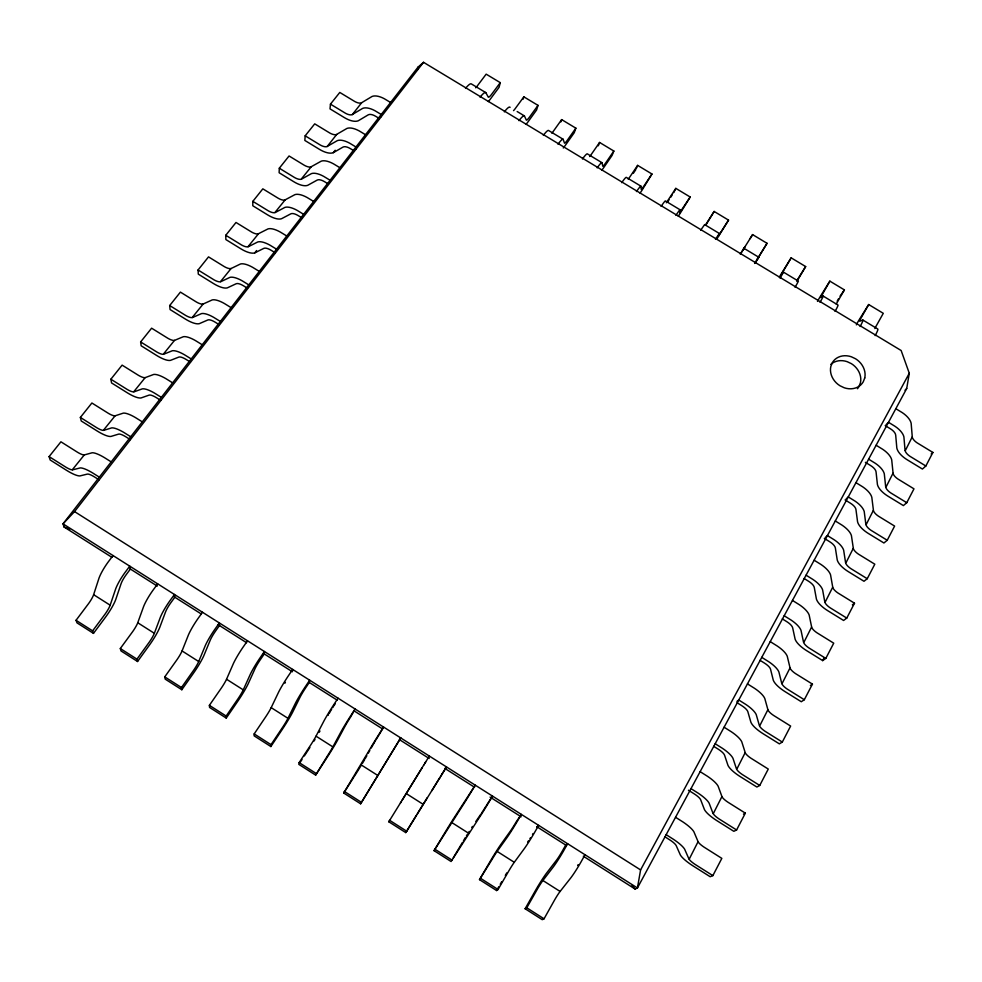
<?xml version="1.0" encoding="UTF-8"?>
<svg xmlns="http://www.w3.org/2000/svg" width="982" height="982" viewBox="0 0 982 982"><rect width="100%" height="100%" fill="white"/><g stroke="black" fill="none" stroke-linecap="round" stroke-linejoin="round"><path stroke-width="1.47" d="M313.639 201.445L307.133 197.505A18.854 7.954 38.4 0 0 294.956 194.62L284.743 200.058A10.569 4.394 38.8 0 1 278.36 198.339L262.832 188.839L252.84 201.359L252.791 205.766L267.558 214.837A19.714 8.04 38.7 0 0 281.539 218.716L290.832 213.831A9.82 4.063 38.2 0 1 298.283 215.659L302.063 217.979M292.378 671.749L292.673 669.429L287.824 676.623A21.199 2.111 -57.1 0 0 278.667 692.015L270.922 708.194A12.017 1.191 -57 0 1 266.073 716.271L254.178 733.922L254.105 735.849L270.86 746.541L282.043 729.761A22.353 1.952 -57.2 0 0 292.697 712.097L299.952 697.404A10.998 0.97 -57.3 0 1 305.549 688.026L309.269 682.465L309.661 680.207L304.85 687.425A21.211 1.866 -57.3 0 0 295.643 702.805L287.701 718.873A12.03 1.056 -57.2 0 1 282.841 726.95L271.02 744.663L270.86 746.541M339.87 167.689L333.438 163.81A18.646 8.31 38.7 0 0 321.261 161.146L310.815 166.952A10.446 4.591 39.2 0 1 304.432 165.344L289.064 155.978L279.305 168.217L279.121 172.734L293.728 181.682A19.493 8.396 39.1 0 0 307.71 185.316L317.223 180.074A9.71 4.235 38.6 0 1 324.674 181.768L328.405 184.051M365.513 134.718L359.142 130.876A18.437 8.629 39.1 0 0 346.965 128.421L336.298 134.595A10.323 4.775 39.6 0 1 329.927 133.098L314.719 123.855L305.169 135.823L304.85 140.451L319.322 149.276A19.272 8.74 39.5 0 0 333.303 152.676L343.013 147.091A9.599 4.419 39 0 1 350.451 148.663L354.158 150.921M390.566 102.472L384.269 98.703A18.228 8.948 39.5 0 0 372.092 96.445L361.216 102.963A10.213 4.947 40.1 0 1 354.846 101.551L339.784 92.443L330.455 104.141L330.013 108.867L344.338 117.582A19.063 9.071 39.9 0 0 358.307 120.761L368.213 114.857A9.489 4.579 39.3 0 1 375.664 116.293L379.322 118.527M355.68 149.325L355.975 146.993L349.58 143.139A18.511 8.507 39 0 0 337.391 140.61L326.81 146.649A10.372 4.701 39.5 0 1 320.439 145.103L305.169 135.823M380.893 116.87L381.237 114.477L374.915 110.684A18.302 8.826 39.3 0 0 362.726 108.351L351.937 114.734A10.262 4.885 39.9 0 1 345.566 113.298L330.455 104.141M583.308 856.206L635.108 889.041L637.428 887.973L906.717 388.504L909.283 373.258L901.145 350.513L423.524 62.308L418.087 67.071L63.02 523.848L64.039 526.978L111.96 557.359M417.657 69.55L418.087 67.071M909.283 373.258L640.595 869.917L637.428 887.973L63.02 523.848L74.558 511.597L423.524 62.308M338.041 698.19L333.279 705.457A21.236 1.436 -57.5 0 0 324.011 720.837L315.738 736.709A12.042 0.81 -57.4 0 1 310.852 744.773L299.154 762.609L298.823 764.377L315.639 775.105L326.638 758.153A22.39 1.24 -57.6 0 0 337.378 740.514L345.124 726.079A11.023 0.614 -57.7 0 1 350.795 716.725L355.103 709.004L350.365 716.295A21.26 1.178 -57.7 0 0 341.073 731.664L332.591 747.425A12.054 0.663 -57.6 0 1 327.681 755.502L315.639 775.105M755.207 263.213L758.767 257.247L743.975 248.323L740.968 253.123M475.656 87.791A9.967 1.927 -60.4 0 0 477.203 86.06L486.164 74.153L500.28 82.648L499.052 87.361L490.607 98.74A18.523 3.388 -60.3 0 1 488.336 101.576M705.395 225.148L714.147 211.449L728.546 220.128L718.419 235.999L719.376 233.483L704.634 224.596L700.632 230.279M523.173 99.17L523.848 96.837L538.013 105.369L536.589 109.984L528.291 121.473A18.548 2.897 -60 0 1 526.07 124.346M781.537 274.076L791.161 257.836L805.657 266.564L796.819 281.49M93.474 633.378L92.627 630.874L105.258 613.873A11.944 2.541 -55.4 0 0 109.959 605.784L115.79 588.549A21.052 4.517 -55.7 0 1 124.591 573.083L129.747 566.148L130.397 569.044L126.408 574.384A10.925 2.345 -55.7 0 0 121.044 583.799L115.729 599.585A22.181 4.726 -55.4 0 1 105.442 617.273L93.474 633.378L76.989 622.858L76.044 620.293L88.748 603.353A11.931 2.688 -55.2 0 0 93.437 595.264L99.072 577.932A21.039 4.763 -55.6 0 1 107.848 562.453L113.028 555.554M560.894 121.891L561.655 119.608L575.869 128.163L574.261 132.68L566.098 144.28A18.584 2.394 -59.7 0 1 563.275 147.987M137.554 661.5L136.964 659.143L149.387 641.97A11.956 2.173 -55.9 0 0 154.125 633.881L160.483 616.942A21.088 3.854 -56.1 0 1 169.383 601.487L174.452 594.491L174.845 597.228L170.929 602.617A10.937 2.001 -56.1 0 0 165.504 612.032L159.71 627.547A22.218 4.038 -55.9 0 1 149.325 645.235L137.554 661.5L121.007 650.943L120.307 648.525L132.816 631.414A11.956 2.32 -55.7 0 0 137.541 623.337L143.703 606.275A21.076 4.112 -56 0 1 152.566 590.82L157.672 583.848M795.052 287.26A18.179 0.651 -57.9 0 0 798.305 281.085L783.464 272.137L780.101 278.225M360.603 803.792L400.717 737.924L360.603 803.792L343.725 793.026L369.551 749.757A21.285 0.761 -57.9 0 1 378.905 734.401L383.581 727.061L379.15 734.708M598.296 145.79L599.585 142.451L613.848 151.044L612.056 155.451L604.028 167.161A18.609 1.903 -59.4 0 1 601.917 170.119M859.054 386.356L860.453 382.71A18.081 15.479 36.5 0 0 851.357 363.647L847.135 361.658A18.081 15.479 36.5 0 0 830.821 364.383M181.817 689.732L181.474 687.535L193.7 670.178A11.98 1.804 -56.3 0 0 198.474 662.101L205.361 645.444A21.138 3.204 -56.5 0 1 214.358 630.027L219.342 622.944L219.477 625.534L215.623 630.972A10.962 1.657 -56.5 0 0 210.148 640.374L203.863 655.62A22.267 3.351 -56.3 0 1 193.393 673.296L181.817 689.732L165.197 679.127L164.755 676.88L177.067 659.585A11.968 1.939 -56.1 0 0 181.83 651.508L188.507 634.74A21.113 3.449 -56.4 0 1 197.468 619.311L202.488 612.265M226.253 718.075L226.155 716.05L238.184 698.509A12.005 1.424 -56.7 0 0 243.008 690.432L250.41 674.069A21.174 2.529 -56.9 0 1 259.506 658.664L264.416 651.52L264.281 653.938L260.5 659.438A10.986 1.313 -56.9 0 0 254.952 668.828L248.188 683.803A22.304 2.651 -56.7 0 1 237.632 701.467L226.253 718.075L209.559 707.433L209.375 705.346L221.478 687.866A11.993 1.571 -56.6 0 0 226.29 679.802L233.495 663.329A21.162 2.786 -56.8 0 1 242.554 647.911L247.489 640.792M636.226 168.634L637.649 165.381L651.95 173.998L642.093 190.127A18.646 1.399 -59.1 0 1 640.031 193.11M673.75 192.619L675.837 188.372L690.186 197.014L680.281 213.155A18.67 0.884 -58.8 0 1 678.28 216.187M664.851 836.774L669.429 839.659A10.986 2.59 30.3 0 1 676.217 845.662L680.317 854.905A22.12 5.143 30 0 0 693.353 866.099L710.182 876.73L712.858 875.625L721.831 858.366L704.143 847.196A11.845 2.885 29.9 0 1 698.251 842.077L693.906 831.815A21.076 5.192 30.2 0 0 682.907 821.934L675.542 817.282M688.431 790.24L694.078 793.787A10.839 2.86 30 0 1 700.706 799.851L704.438 809.561A21.837 5.696 29.7 0 0 717.179 820.854L733.824 831.312L736.598 829.974L745.338 813.145L727.858 802.159A11.698 3.167 29.5 0 1 722.101 796.991L718.149 786.226A20.806 5.708 29.8 0 0 707.408 776.246L700.141 771.668M713.632 746.295L718.112 749.094A10.704 3.13 29.6 0 1 724.569 755.207L727.969 765.359A21.555 6.211 29.3 0 0 740.428 776.737L756.877 787.036L759.737 785.465L768.268 769.053L750.984 758.239A11.539 3.449 29.1 0 1 745.35 753.022L741.766 741.803A20.536 6.211 29.5 0 0 731.283 731.737L724.102 727.22M737.114 702.756L741.533 705.518A10.569 3.376 29.3 0 1 747.842 711.692L750.899 722.249A21.285 6.714 28.9 0 0 763.088 733.714L779.352 743.853L782.31 742.061L790.633 726.066L773.534 715.399A11.403 3.707 28.7 0 1 768.034 710.158L764.794 698.497A20.278 6.678 29.1 0 0 754.557 688.333L747.462 683.889M759.994 660.309L764.364 663.022A10.434 3.609 28.9 0 1 770.539 669.245L773.276 680.195A21.015 7.181 28.5 0 0 785.207 691.733L801.287 701.725L804.319 699.724L812.445 684.11L795.543 673.615A11.256 3.953 28.3 0 1 790.154 668.337L787.257 656.258A20.033 7.132 28.8 0 0 777.253 646.021L770.244 641.639M782.323 618.905L786.643 621.569A10.311 3.83 28.5 0 1 792.67 627.842L795.113 639.159A20.757 7.623 28.1 0 0 806.787 650.759L822.695 660.604L825.801 658.406L833.73 643.173L817.024 632.825A11.121 4.186 27.9 0 1 811.746 627.523L809.168 615.051A19.787 7.549 28.4 0 0 799.397 604.752L792.462 600.432M804.111 578.508L808.382 581.135A10.188 4.051 28.2 0 1 814.274 587.445L816.423 599.106A20.512 8.052 27.7 0 0 827.863 610.767L843.587 620.464L846.766 618.083L854.512 603.206L837.99 593.018A10.986 4.419 27.5 0 1 832.822 587.69L830.551 574.838A19.554 7.942 28 0 0 820.989 564.478L814.139 560.219M824.315 538.418L829.594 541.659A10.066 4.247 27.8 0 1 835.363 548.005L837.241 559.998A20.266 8.445 27.3 0 0 848.436 571.72L863.988 581.27L867.241 578.717L874.802 564.196L858.452 554.143A10.863 4.628 27.1 0 1 853.395 548.791L851.419 535.595A19.321 8.322 27.6 0 0 842.077 525.174L835.301 520.976M845.085 499.924L850.314 503.128A9.943 4.431 27.4 0 1 855.948 509.498L857.568 521.81A20.033 8.826 26.8 0 0 868.53 533.57L883.923 542.985L887.237 540.26L894.614 526.082L878.448 516.176A10.728 4.824 26.7 0 1 873.489 510.8L871.807 497.273A19.1 8.678 27.2 0 0 862.662 486.802L855.948 482.665M865.375 462.338L870.531 465.493A9.832 4.615 27 0 1 876.054 471.888L877.417 484.494A19.8 9.182 26.4 0 0 888.17 496.303L903.391 505.583L906.767 502.698L913.972 488.84L897.99 479.069A10.606 5.008 26.2 0 1 893.129 473.68L891.705 459.834A18.879 9.022 26.8 0 0 882.757 449.326L876.128 445.251M885.187 425.623L890.293 428.717A9.722 4.787 26.6 0 1 895.694 435.149L896.824 448.038A19.579 9.525 25.9 0 0 907.356 459.871L922.417 469.04L925.854 465.996L932.9 452.444L917.078 442.821A10.495 5.192 25.8 0 1 912.315 437.407L911.149 423.279A18.658 9.341 26.4 0 0 902.397 412.71L895.829 408.696M822.695 660.604L824.008 658.075M712.858 875.625L695.084 864.393A11.907 2.762 30 0 1 689.143 859.287L698.042 841.734M736.598 829.974L719.033 818.914A11.747 3.069 29.7 0 1 713.227 813.759L721.905 796.623M759.737 785.465L742.38 774.577A11.6 3.351 29.3 0 1 736.696 769.385L745.166 752.654M782.31 742.061L765.15 731.344A11.453 3.609 28.9 0 1 759.589 726.115L767.85 709.777M804.319 699.724L787.355 689.168A11.305 3.867 28.5 0 1 781.918 683.902L789.994 667.944M825.801 658.406L809.033 648.01A11.17 4.1 28.1 0 1 803.706 642.707L811.586 627.117M846.766 618.083L830.183 607.833A11.035 4.333 27.7 0 1 824.978 602.518L832.675 587.273M867.241 578.717L850.842 568.615A10.9 4.542 27.3 0 1 845.735 563.263L853.26 548.361M887.237 540.26L871.009 530.305A10.777 4.75 26.8 0 1 866.014 524.94L873.366 510.358M906.767 502.698L890.711 492.89A10.655 4.947 26.4 0 1 885.825 487.489L893.006 473.238M925.854 465.996L909.97 456.311A10.532 5.119 25.9 0 1 905.171 450.91L912.204 436.953M714.147 211.449L705.751 225.197M585.039 854.77L580.743 862.442A21.481 2.283 -59.5 0 1 570.935 877.699L559.715 891.938A12.177 1.289 -59.7 0 0 554.597 899.978L544.04 918.808L542.273 919.692L525.125 908.743L535.19 890.981A22.611 2.111 -59.5 0 1 546.36 873.379L556.438 860.257A11.133 1.043 -59.4 0 0 562.391 850.952L565.73 845.06L567.633 843.734L563.3 851.382A21.469 2.025 -59.4 0 1 553.529 866.652L542.518 881.001A12.177 1.142 -59.5 0 0 537.412 889.041L526.782 907.798L525.125 908.743M743.975 248.323L742.65 250.619L745.129 246.629M365.39 758.325L366.851 755.735M368.324 753.133L369.784 750.543M371.257 747.953L373.786 743.484M874.864 328.565A10.139 0.921 -57.3 0 1 875.919 326.49L883.284 313.319L868.689 304.53L861.263 317.652A10.139 0.81 -57.4 0 0 859.692 321.224L862.834 320.009L877.773 329.019A18.253 1.682 -57.4 0 1 875.171 335.611M728.546 220.128L716.651 239.338M479.498 879.639L491.737 859.962A12.14 0.749 -59.1 0 1 496.794 851.91L507.252 837.241A21.42 1.313 -59 0 0 516.925 821.959L521.344 814.385L516.311 821.713A11.109 0.687 -59 0 1 510.419 831.03L500.845 844.446A22.561 1.375 -59.1 0 0 489.773 862.061L479.498 879.639L496.585 890.539L498.77 886.758M500.231 884.242L501.692 881.713M505.325 875.416L506.786 872.888M837.192 301.118L838.628 298.638M840.052 296.159L844.41 289.899L829.864 281.147L819.798 297.313A18.793 0.982 -57.7 0 0 817.49 301.388M496.585 890.539L498.07 889.496L508.848 870.85A12.152 0.896 -59.3 0 1 513.917 862.797L524.584 848.264A21.432 1.583 -59.2 0 0 534.294 832.969L538.676 825.383L536.945 826.807M844.41 289.899L836.873 302.947A10.127 0.638 -57.6 0 0 836.259 304.064M829.864 281.147L820.547 297.607L823.076 296.024L837.965 305.009A18.216 1.166 -57.7 0 1 835.044 311.392M374.154 742.858L375.455 740.661M779.278 277.133L791.161 257.836M406.708 831.214L405.75 832.589L388.798 821.774L389.658 820.338L406.708 831.214L439.666 777.94M428.226 757.883L429.318 756.054L424.69 763.603M453.303 857.765L461.479 844.041A22.537 0.921 -58.8 0 1 462.461 842.396M797.077 280.275L805.657 266.564M434.056 850.658L461.172 807.965A21.371 0.626 -58.6 0 0 470.734 792.658L475.239 785.158L455.513 815.625A22.512 0.651 -58.7 0 0 444.539 833.239L434.056 850.658L451.082 861.509L478.43 818.927A21.383 0.884 -58.8 0 0 488.029 803.632L492.51 796.107L486.544 805.252M754.618 263.446L767.04 243.303L752.593 234.6L740.293 254.215M375.946 739.851L378.61 735.567M402.019 800.379L423.684 765.162M750.125 238.638L752.593 234.6M405.75 832.589L416.356 815.293M767.04 243.303L757.22 259.408L758.767 257.247M417.35 813.673L427.268 797.666M441.814 774.454L446.515 766.954L441.274 775.326M440.746 776.197L441.949 774.405M486.004 806.136L483.426 810.26M422.014 767.924L400.472 802.932M439.875 777.793L440.918 776.099M440.206 777.069L431.859 790.682M423.61 765.334L425.636 761.995M388.798 821.774L400.926 802.134M343.725 793.026L353.827 777.179M715.485 239.252L719.376 233.483M690.186 197.014L679.74 212.677L680.109 209.804L665.428 200.954A18.081 1.056 -58.9 0 0 661.107 206.429M482.972 810.985L481.745 812.826M333.806 705.948L335.279 703.701M675.837 188.372L666.312 202.783M300.406 761.971L301.99 759.552M304.359 755.931L309.895 747.498M667.502 202.132L669.061 199.751M670.62 197.382L672.179 195.001M651.95 173.998L643.64 186.433A10.029 0.749 -59.1 0 1 641.209 189.428L640.988 186.212L626.344 177.386A18.044 1.559 -59.1 0 0 621.716 182.664M637.649 165.381L629.278 177.767A10.029 0.847 -59.2 0 1 628.222 179.24M633.365 173.262L635.747 169.726M475.853 821.48L480.91 814.066M613.848 151.044L605.391 163.356A10.016 1.019 -59.4 0 1 602.788 166.253L601.991 162.693L587.408 153.904A18.02 2.05 -59.4 0 0 582.461 158.974M599.585 142.451L591.078 154.726A10.016 1.117 -59.5 0 1 589.666 156.555M575.869 128.163L567.252 140.365A10.004 1.289 -59.7 0 1 564.515 143.163L563.128 139.26L548.594 130.496A17.983 2.553 -59.7 0 0 543.353 135.369M561.655 119.608L552.989 131.76A9.992 1.387 -59.8 0 1 551.872 133.184M538.013 105.369L529.249 117.447A9.98 1.559 -60 0 1 526.364 120.148L524.4 115.901L517.158 111.531M523.848 96.837L515.034 108.879A9.98 1.657 -60.1 0 1 513.537 110.635M500.28 82.648L491.381 94.616A9.967 1.829 -60.3 0 1 488.336 97.206L485.808 92.627L471.36 83.924A17.934 3.523 -60.2 0 0 465.517 88.405M286.781 235.999L280.201 231.998A19.075 7.598 38 0 0 268.037 228.892L258.057 233.925A10.692 4.198 38.4 0 1 251.687 232.096L235.999 222.472L225.774 235.275L225.86 239.559L240.774 248.753A19.947 7.647 38.3 0 0 254.755 252.89L256.597 250.533M333.303 152.676L335.181 150.258M84.292 454.936L83.973 454.948A11.502 2.725 36.2 0 1 77.639 452.334L60.921 441.802L49.1 456.605L65.892 467.187A11.551 2.615 36.1 0 0 72.226 469.862L84.292 454.936L92.148 452.776A20.536 4.935 36 0 1 104.19 457.477L111.199 461.871M115.103 415.816L114.784 415.84A11.354 3.007 36.6 0 1 108.425 413.361L91.891 403.001L80.364 417.436L96.972 427.857A11.403 2.897 36.4 0 0 103.319 430.386L115.103 415.816L123.302 413.127A20.266 5.438 36.3 0 1 135.381 417.534L142.304 421.855M145.164 377.64L144.833 377.677A11.219 3.265 36.9 0 1 138.474 375.345L122.112 365.132L110.868 379.224L127.292 389.498A11.268 3.167 36.8 0 0 133.65 391.879L145.164 377.64L153.683 374.461A20.021 5.917 36.6 0 1 165.786 378.586L172.636 382.833M174.501 340.386L174.17 340.447A11.072 3.523 37.3 0 1 167.799 338.238L151.609 328.184L140.635 341.932L156.887 352.047A11.133 3.425 37.2 0 0 163.245 354.306L174.501 340.386L183.315 336.728A19.775 6.371 37 0 1 195.443 340.582L202.231 344.768M203.139 304.027L202.795 304.089A10.937 3.756 37.7 0 1 196.425 302.026L180.406 292.108L169.69 305.537L185.77 315.504A10.998 3.67 37.5 0 0 192.141 317.616L203.139 304.027L212.235 299.915A19.53 6.8 37.3 0 1 224.387 303.512L231.089 307.636M231.101 268.516L230.758 268.602A10.814 3.977 38.1 0 1 224.375 266.65L208.528 256.879L198.057 269.989L213.978 279.821A10.863 3.903 37.9 0 0 220.349 281.809L231.101 268.516L240.467 263.986A19.309 7.205 37.6 0 1 252.632 267.325L259.273 271.388M225.774 235.275L241.523 244.96A10.728 4.112 38.3 0 0 247.894 246.838L258.426 233.839M252.84 201.359L268.43 210.909A10.606 4.321 38.7 0 0 274.8 212.664L285.099 199.947M279.305 168.217L294.723 177.632A10.483 4.517 39.1 0 0 301.106 179.276L311.184 166.842M327.178 146.527L336.679 134.473M352.317 114.599L361.597 102.815M868.689 304.53L858.587 320.709A18.83 1.51 -57.4 0 0 856.353 324.846M781.549 274.088L783.464 272.137M905.036 390.235L906.717 388.504M886.01 424.789L887.667 423.132M846.14 498.93L848.264 496.929L855.003 501.078A19.174 8.556 27.4 0 1 864.221 511.536L865.879 524.511M825.346 537.473L827.421 535.583L834.234 539.805A19.407 8.187 27.8 0 1 843.661 550.202L845.6 562.846M931.169 453.991L932.9 452.444M852.364 604.838L854.512 603.206M736.93 701.381L738.771 700.006L745.903 704.487A20.377 6.506 29.3 0 1 756.226 714.601L759.417 725.735M810.396 685.497L812.445 684.11M301.474 179.166L311.466 173.605A18.719 8.175 38.6 0 1 323.655 176.355L330.112 180.258M275.169 212.566L284.94 207.386A18.94 7.819 38.2 0 1 297.116 210.344L303.634 214.309M248.25 246.74L257.775 241.953A19.161 7.451 37.9 0 1 269.94 245.156L276.531 249.17M743.472 814.103L745.338 813.145M254.755 252.89L263.827 248.372A9.943 3.867 37.9 0 1 271.265 250.349L275.083 252.693M220.692 281.736L229.96 277.354A19.395 7.058 37.5 0 1 242.124 280.791L248.777 284.878M192.484 317.554L201.482 313.614A19.628 6.641 37.2 0 1 213.61 317.309L220.349 321.458M163.589 354.257L172.292 350.77A19.861 6.199 36.8 0 1 184.407 354.723L191.22 358.933M133.982 391.843L142.378 388.847A20.119 5.745 36.5 0 1 154.469 393.07L161.355 397.354M103.638 430.374L111.715 427.882A20.364 5.254 36.2 0 1 123.769 432.399L130.729 436.745M72.533 469.862L80.266 467.911A20.634 4.738 35.8 0 1 92.283 472.723L99.329 477.142M64.039 526.978L69.747 529.175M888.501 422.309L895.081 426.348A18.744 9.219 26.6 0 1 903.906 436.892L905.06 450.468M868.616 459.171L875.281 463.271A18.953 8.899 27 0 1 884.291 473.778L885.703 487.06M806.075 575.194L812.961 579.466A19.64 7.795 28.2 0 1 822.597 589.801L824.831 602.101M784.188 615.763L791.161 620.108A19.886 7.39 28.5 0 1 801.017 630.383L803.546 642.314M247.464 288.254L243.597 285.86A10.053 3.658 37.5 0 0 236.171 283.749L227.345 287.861A20.18 7.242 37.9 0 1 213.364 283.467L198.29 274.138L198.057 269.989M761.762 657.363L768.808 661.77A20.131 6.96 28.9 0 1 778.898 671.97L781.758 683.509M219.17 324.674L215.267 322.243A10.176 3.449 37.2 0 0 207.84 319.972L199.272 323.679A20.426 6.825 37.5 0 1 185.303 319.015L170.07 309.551L169.69 305.537M190.434 362.149L186.236 359.522A10.299 3.216 36.8 0 0 178.822 357.092L170.524 360.357A20.671 6.371 37.2 0 1 156.568 355.41L141.175 345.799L140.635 341.932M715.191 743.755L722.408 748.296A20.634 6.027 29.6 0 1 732.977 758.325L736.512 769.016M160.729 400.386L156.482 397.722A10.434 2.983 36.5 0 0 149.08 395.132L141.077 397.943A20.929 5.892 36.8 0 1 127.132 392.69L111.567 382.943L110.868 379.224M690.997 788.632L698.3 793.247A20.904 5.524 30 0 1 709.127 803.19L713.018 813.403M130.275 439.592L125.978 436.892A10.569 2.725 36.2 0 0 118.601 434.118L110.905 436.45A21.199 5.389 36.4 0 1 96.972 430.877L81.248 420.983L80.364 417.436M666.164 834.688L673.554 839.377A21.187 4.984 30.3 0 1 684.65 849.209L688.934 858.943M99.047 479.805L94.689 477.056A10.704 2.455 35.8 0 0 87.337 474.097L79.959 475.914A21.469 4.861 36.1 0 1 66.064 470.022L50.168 459.981L49.1 456.605M74.558 511.597L640.595 869.917M130.078 568.848L157.28 586.094M174.109 596.774L201.31 614.008M218.139 624.687L246.629 642.744M263.458 653.423L291.949 671.479M308.79 682.146L337.268 700.215M354.109 710.882L382.599 728.951M399.428 739.618L429.208 758.509M444.748 768.354L474.539 787.245M490.079 797.089L521.147 816.803M536.688 826.648L566.479 845.527M93.658 594.699L110.18 605.207M137.775 622.772L154.37 633.316M182.075 650.956L198.732 661.549M226.547 679.249L243.278 689.88M271.204 707.654L287.996 718.333M316.032 736.169L332.886 746.897M361.032 764.806L377.96 775.571M406.229 793.554L423.217 804.368M451.597 822.425L468.66 833.276M497.15 851.406L514.273 862.294M542.886 880.498L560.084 891.435M76.044 620.293L92.627 630.874M120.307 648.525L136.964 659.143M164.755 676.88L181.474 687.535M209.375 705.346L226.155 716.05M254.178 733.922L271.02 744.663M299.154 762.609L316.069 773.399M344.314 791.418L361.29 802.245M435.173 849.369L452.297 860.293M480.885 878.534L498.07 889.496M526.782 907.798L544.04 918.808M631.929 885.727L635.108 889.041M510.075 107.382L509.916 107.161A17.958 3.032 -60 0 0 504.367 111.85M858.992 386.527A18.081 15.479 36.5 0 1 857.421 388.725M636.471 191.564A18.057 1.375 -59 0 1 640.988 186.212M675.911 215.365A18.093 0.872 -58.8 0 1 680.109 209.804M518.962 120.663A17.971 2.848 -59.8 0 1 524.4 115.901M597.166 167.848A18.032 1.866 -59.3 0 1 601.991 162.693M557.997 144.207A17.995 2.369 -59.6 0 1 563.128 139.26M480.063 97.181A17.934 3.339 -60.1 0 1 485.808 92.627M823.076 296.024A18.204 0.97 -57.8 0 1 820.031 302.333M862.834 320.009A18.241 1.485 -57.5 0 1 860.109 326.515M284.927 683.19A10.998 1.092 -57.1 0 1 285.406 682.38M578.177 864.626A11.146 1.178 -59.5 0 1 577.649 865.498M533.054 833.546A11.121 0.822 -59.2 0 1 532.526 834.43M530.415 837.879A11.121 0.822 -59.2 0 1 529.899 838.689M528.476 840.825A11.121 0.822 -59.2 0 1 527.653 841.979M463.443 840.764A22.537 0.921 -58.8 0 1 465.431 837.499M466.413 835.903A22.537 0.921 -58.8 0 1 467.383 834.344M468.328 832.846A22.537 0.921 -58.8 0 1 469.249 831.398M471.753 827.519A22.537 0.921 -58.8 0 1 472.489 826.414M364.727 759.467A22.426 0.798 -57.8 0 1 362.383 763.419M361.499 764.88A22.426 0.798 -57.8 0 1 354.6 775.964M328.16 715.313A11.011 0.749 -57.5 0 1 328.479 714.724M329.216 713.386A11.011 0.749 -57.5 0 1 330.59 711.054M331.094 710.219A11.011 0.749 -57.5 0 1 331.621 709.372M332.702 707.654A11.011 0.749 -57.5 0 1 333.254 706.794M319.96 731.001A22.377 1.51 -57.4 0 1 319.273 732.253M314.964 739.52A22.377 1.51 -57.4 0 1 313.982 741.103M864.749 377.947L863.276 381.777A18.204 15.552 36.4 0 1 844.25 387.78L839.966 385.754A18.204 15.552 36.4 0 1 830.833 366.458L832.343 362.64A18.204 15.552 36.4 0 1 851.308 356.761L855.567 358.774A18.204 15.552 36.4 0 1 864.749 377.947"/></g></svg>
